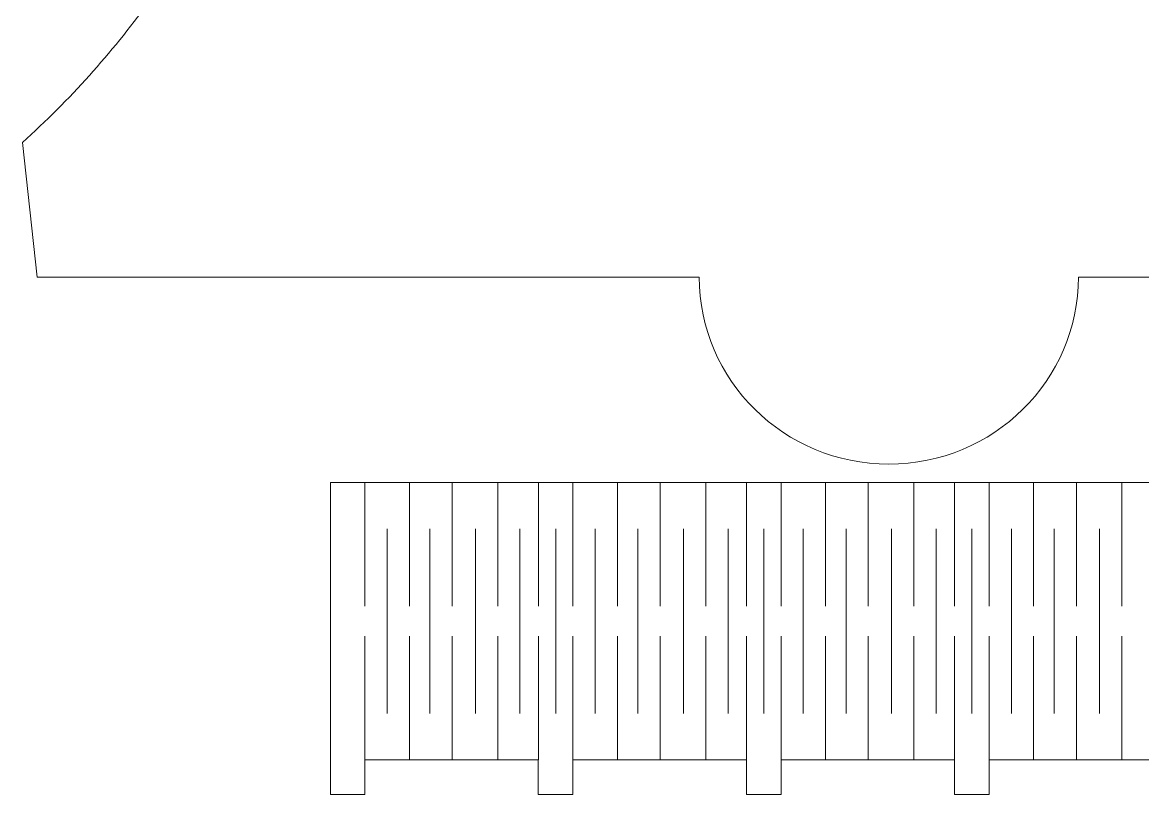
# Model space of a CAD drawing. Header units: millimetres. Extents: x -1983 to 1983, y -412 to 412.
# Drawn here: x 1358.1 to 1455, y -296.6 to -229.8 of the extents above; entities that cross this region are included whole.
import ezdxf

# ---------------------------------------------------------------- set-up
doc = ezdxf.new("R2010")
doc.units = ezdxf.units.MM
doc.header["$MEASUREMENT"] = 0
doc.layers.add('Camada 1', color=7, linetype='Continuous')

msp = doc.modelspace()

# ---------------------------------------------------------------- linework, layer by layer
at = {"layer": 'Camada 1', "color": 250, "lineweight": 20}
for points, knots in [([(1433.074, -108.0343), (1424.0816, -108.0343), (1416.7919, -115.226), (1416.7919, -124.0975), (1416.7919, -124.0975), (1416.7919, -125.5356), (1416.9846, -126.9291), (1417.3439, -128.2554), (1417.3439, -128.2554), (1410.0658, -130.6872), (1403.8304, -135.0171), (1398.0817, -141.4323), (1398.0817, -141.4323), (1394.6758, -145.233), (1391.9475, -149.5712), (1390.0643, -154.3727), (1390.0643, -154.3727), (1385.8129, -165.2129), (1387.9334, -174.5885), (1386.3295, -187.1946), (1386.3295, -187.1946), (1384.533, -201.3146), (1377.3757, -216.6625), (1368.9545, -228.1347), (1368.9545, -228.1347), (1365.7811, -232.4579), (1362.1938, -236.4984), (1358.074, -240.2083), (1358.074, -240.2083), (1358.074, -240.2083), (1359.3561, -251.8446), (1359.3561, -251.8446), (1359.3561, -251.8446), (1359.3561, -251.8446), (1416.6638, -251.8446), (1416.6638, -251.8446), (1416.6638, -251.8446), (1416.6638, -260.786), (1424.0109, -268.0343), (1433.074, -268.0343), (1433.074, -268.0343), (1442.1371, -268.0343), (1449.4842, -260.786), (1449.4842, -251.8446), (1449.4842, -251.8446), (1449.4842, -251.8446), (1506.7919, -251.8446), (1506.7919, -251.8446), (1506.7919, -251.8446), (1506.7919, -251.8446), (1508.074, -240.2083), (1508.074, -240.2083), (1508.074, -240.2083), (1503.9542, -236.4984), (1500.3669, -232.4579), (1497.1935, -228.1347), (1497.1935, -228.1347), (1488.7723, -216.6625), (1481.615, -201.3146), (1479.8185, -187.1946), (1479.8185, -187.1946), (1478.2146, -174.5885), (1480.3351, -165.2129), (1476.0837, -154.3727), (1476.0837, -154.3727), (1474.2005, -149.5712), (1471.4722, -145.233), (1468.0663, -141.4323), (1468.0663, -141.4323), (1462.3176, -135.0171), (1456.0822, -130.6872), (1448.8041, -128.2554), (1448.8041, -128.2554), (1449.1634, -126.9291), (1449.3561, -125.5356), (1449.3561, -124.0975), (1449.3561, -124.0975), (1449.3561, -115.226), (1442.0664, -108.0343), (1433.074, -108.0343)], [0, 0, 0, 0, 0.047619, 0.047619, 0.047619, 0.047619, 0.0952381, 0.0952381, 0.0952381, 0.0952381, 0.1428571, 0.1428571, 0.1428571, 0.1428571, 0.1904762, 0.1904762, 0.1904762, 0.1904762, 0.2380952, 0.2380952, 0.2380952, 0.2380952, 0.2857143, 0.2857143, 0.2857143, 0.2857143, 0.3333333, 0.3333333, 0.3333333, 0.3333333, 0.3809524, 0.3809524, 0.3809524, 0.3809524, 0.4285714, 0.4285714, 0.4285714, 0.4285714, 0.4761905, 0.4761905, 0.4761905, 0.4761905, 0.5238095, 0.5238095, 0.5238095, 0.5238095, 0.5714286, 0.5714286, 0.5714286, 0.5714286, 0.6190476, 0.6190476, 0.6190476, 0.6190476, 0.6666667, 0.6666667, 0.6666667, 0.6666667, 0.7142857, 0.7142857, 0.7142857, 0.7142857, 0.7619048, 0.7619048, 0.7619048, 0.7619048, 0.8095238, 0.8095238, 0.8095238, 0.8095238, 0.8571429, 0.8571429, 0.8571429, 0.8571429, 0.9047619, 0.9047619, 0.9047619, 0.9047619, 1, 1, 1, 1]), ([(1514.1628, -293.6349), (1514.1628, -293.6349), (1512.0128, -293.6349), (1512.0128, -293.6349), (1512.0128, -293.6349), (1512.0128, -293.6349), (1512.0128, -296.6349), (1512.0128, -296.6349), (1512.0128, -296.6349), (1512.0128, -296.6349), (1509.0128, -296.6349), (1509.0128, -296.6349), (1509.0128, -296.6349), (1509.0128, -296.6349), (1509.0128, -293.6349), (1509.0128, -293.6349), (1509.0128, -293.6349), (1509.0128, -293.6349), (1495.9628, -293.6349), (1495.9628, -293.6349), (1495.9628, -293.6349), (1495.9628, -293.6349), (1495.9628, -296.6349), (1495.9628, -296.6349), (1495.9628, -296.6349), (1495.9628, -296.6349), (1492.9628, -296.6349), (1492.9628, -296.6349), (1492.9628, -296.6349), (1492.9628, -296.6349), (1492.9628, -293.6349), (1492.9628, -293.6349), (1492.9628, -293.6349), (1492.9628, -293.6349), (1477.9128, -293.6349), (1477.9128, -293.6349), (1477.9128, -293.6349), (1477.9128, -293.6349), (1477.9128, -296.6349), (1477.9128, -296.6349), (1477.9128, -296.6349), (1477.9128, -296.6349), (1474.9128, -296.6349), (1474.9128, -296.6349), (1474.9128, -296.6349), (1474.9128, -296.6349), (1474.9128, -293.6349), (1474.9128, -293.6349), (1474.9128, -293.6349), (1474.9128, -293.6349), (1459.8228, -293.6349), (1459.8228, -293.6349), (1459.8228, -293.6349), (1459.8228, -293.6349), (1459.8228, -296.6349), (1459.8228, -296.6349), (1459.8228, -296.6349), (1459.8228, -296.6349), (1456.8228, -296.6349), (1456.8228, -296.6349), (1456.8228, -296.6349), (1456.8228, -296.6349), (1456.8228, -293.6349), (1456.8228, -293.6349), (1456.8228, -293.6349), (1456.8228, -293.6349), (1441.7728, -293.6349), (1441.7728, -293.6349), (1441.7728, -293.6349), (1441.7728, -293.6349), (1441.7728, -296.6349), (1441.7728, -296.6349), (1441.7728, -296.6349), (1441.7728, -296.6349), (1438.7728, -296.6349), (1438.7728, -296.6349), (1438.7728, -296.6349), (1438.7728, -296.6349), (1438.7728, -293.6349), (1438.7728, -293.6349), (1438.7728, -293.6349), (1438.7728, -293.6349), (1423.7528, -293.6349), (1423.7528, -293.6349), (1423.7528, -293.6349), (1423.7528, -293.6349), (1423.7528, -296.6349), (1423.7528, -296.6349), (1423.7528, -296.6349), (1423.7528, -296.6349), (1420.7528, -296.6349), (1420.7528, -296.6349), (1420.7528, -296.6349), (1420.7528, -296.6349), (1420.7528, -293.6349), (1420.7528, -293.6349), (1420.7528, -293.6349), (1420.7528, -293.6349), (1405.7328, -293.6349), (1405.7328, -293.6349), (1405.7328, -293.6349), (1405.7328, -293.6349), (1405.7328, -296.6349), (1405.7328, -296.6349), (1405.7328, -296.6349), (1405.7328, -296.6349), (1402.7328, -296.6349), (1402.7328, -296.6349), (1402.7328, -296.6349), (1402.7328, -296.6349), (1402.7328, -293.6349), (1402.7328, -293.6349), (1402.7328, -293.6349), (1402.7328, -293.6349), (1387.7228, -293.6349), (1387.7228, -293.6349), (1387.7228, -293.6349), (1387.7228, -293.6349), (1387.7228, -296.6349), (1387.7228, -296.6349), (1387.7228, -296.6349), (1382.1323, -296.6349), (1390.3233, -296.6349), (1384.7328, -296.6349), (1384.7328, -296.6349), (1384.7328, -296.6349), (1384.7328, -269.6349), (1384.7328, -269.6349), (1384.7328, -269.6349), (1433.8861, -269.6349), (1465.0095, -269.6349), (1514.1628, -269.6349), (1514.1628, -269.6349), (1514.1628, -269.6349), (1543.7216, -269.6349), (1543.7216, -269.6349), (1543.7216, -269.6349), (1592.8749, -269.6349), (1623.9983, -269.6349), (1673.1516, -269.6349), (1673.1516, -269.6349), (1673.1516, -269.6349), (1673.1516, -296.6349), (1673.1516, -296.6349), (1673.1516, -296.6349), (1667.5611, -296.6349), (1675.7521, -296.6349), (1670.1616, -296.6349), (1670.1616, -296.6349), (1670.1616, -296.6349), (1670.1616, -293.6349), (1670.1616, -293.6349), (1670.1616, -293.6349), (1670.1616, -293.6349), (1655.1516, -293.6349), (1655.1516, -293.6349), (1655.1516, -293.6349), (1655.1516, -293.6349), (1655.1516, -296.6349), (1655.1516, -296.6349), (1655.1516, -296.6349), (1655.1516, -296.6349), (1652.1516, -296.6349), (1652.1516, -296.6349), (1652.1516, -296.6349), (1652.1516, -296.6349), (1652.1516, -293.6349), (1652.1516, -293.6349), (1652.1516, -293.6349), (1652.1516, -293.6349), (1637.1316, -293.6349), (1637.1316, -293.6349), (1637.1316, -293.6349), (1637.1316, -293.6349), (1637.1316, -296.6349), (1637.1316, -296.6349), (1637.1316, -296.6349), (1637.1316, -296.6349), (1634.1316, -296.6349), (1634.1316, -296.6349), (1634.1316, -296.6349), (1634.1316, -296.6349), (1634.1316, -293.6349), (1634.1316, -293.6349), (1634.1316, -293.6349), (1634.1316, -293.6349), (1619.1116, -293.6349), (1619.1116, -293.6349), (1619.1116, -293.6349), (1619.1116, -293.6349), (1619.1116, -296.6349), (1619.1116, -296.6349), (1619.1116, -296.6349), (1619.1116, -296.6349), (1616.1116, -296.6349), (1616.1116, -296.6349), (1616.1116, -296.6349), (1616.1116, -296.6349), (1616.1116, -293.6349), (1616.1116, -293.6349), (1616.1116, -293.6349), (1616.1116, -293.6349), (1601.0616, -293.6349), (1601.0616, -293.6349), (1601.0616, -293.6349), (1601.0616, -293.6349), (1601.0616, -296.6349), (1601.0616, -296.6349), (1601.0616, -296.6349), (1601.0616, -296.6349), (1598.0616, -296.6349), (1598.0616, -296.6349), (1598.0616, -296.6349), (1598.0616, -296.6349), (1598.0616, -293.6349), (1598.0616, -293.6349), (1598.0616, -293.6349), (1598.0616, -293.6349), (1582.9716, -293.6349), (1582.9716, -293.6349), (1582.9716, -293.6349), (1582.9716, -293.6349), (1582.9716, -296.6349), (1582.9716, -296.6349), (1582.9716, -296.6349), (1582.9716, -296.6349), (1579.9716, -296.6349), (1579.9716, -296.6349), (1579.9716, -296.6349), (1579.9716, -296.6349), (1579.9716, -293.6349), (1579.9716, -293.6349), (1579.9716, -293.6349), (1579.9716, -293.6349), (1564.9216, -293.6349), (1564.9216, -293.6349), (1564.9216, -293.6349), (1564.9216, -293.6349), (1564.9216, -296.6349), (1564.9216, -296.6349), (1564.9216, -296.6349), (1564.9216, -296.6349), (1561.9216, -296.6349), (1561.9216, -296.6349), (1561.9216, -296.6349), (1561.9216, -296.6349), (1561.9216, -293.6349), (1561.9216, -293.6349), (1561.9216, -293.6349), (1561.9216, -293.6349), (1548.8716, -293.6349), (1548.8716, -293.6349), (1548.8716, -293.6349), (1548.8716, -293.6349), (1548.8716, -296.6349), (1548.8716, -296.6349), (1548.8716, -296.6349), (1548.8716, -296.6349), (1545.8716, -296.6349), (1545.8716, -296.6349), (1545.8716, -296.6349), (1545.8716, -296.6349), (1545.8716, -293.6349), (1545.8716, -293.6349), (1545.8716, -293.6349), (1545.8716, -293.6349), (1543.7216, -293.6349), (1543.7216, -293.6349), (1543.7216, -293.6349), (1543.7216, -293.6349), (1538.9422, -293.6349), (1538.9422, -293.6349), (1538.9422, -293.6349), (1538.9422, -293.6349), (1538.9422, -296.6349), (1538.9422, -296.6349), (1538.9422, -296.6349), (1538.9422, -296.6349), (1518.9422, -296.6349), (1518.9422, -296.6349), (1518.9422, -296.6349), (1518.9422, -296.6349), (1518.9422, -293.6349), (1518.9422, -293.6349), (1518.9422, -293.6349), (1518.9422, -293.6349), (1514.1628, -293.6349), (1514.1628, -293.6349)], [0, 0, 0, 0, 0.0136986, 0.0136986, 0.0136986, 0.0136986, 0.0273973, 0.0273973, 0.0273973, 0.0273973, 0.0410959, 0.0410959, 0.0410959, 0.0410959, 0.0547945, 0.0547945, 0.0547945, 0.0547945, 0.0684932, 0.0684932, 0.0684932, 0.0684932, 0.0821918, 0.0821918, 0.0821918, 0.0821918, 0.0958904, 0.0958904, 0.0958904, 0.0958904, 0.109589, 0.109589, 0.109589, 0.109589, 0.1232877, 0.1232877, 0.1232877, 0.1232877, 0.1369863, 0.1369863, 0.1369863, 0.1369863, 0.1506849, 0.1506849, 0.1506849, 0.1506849, 0.1643836, 0.1643836, 0.1643836, 0.1643836, 0.1780822, 0.1780822, 0.1780822, 0.1780822, 0.1917808, 0.1917808, 0.1917808, 0.1917808, 0.2054795, 0.2054795, 0.2054795, 0.2054795, 0.2191781, 0.2191781, 0.2191781, 0.2191781, 0.2328767, 0.2328767, 0.2328767, 0.2328767, 0.2465753, 0.2465753, 0.2465753, 0.2465753, 0.260274, 0.260274, 0.260274, 0.260274, 0.2739726, 0.2739726, 0.2739726, 0.2739726, 0.2876712, 0.2876712, 0.2876712, 0.2876712, 0.3013699, 0.3013699, 0.3013699, 0.3013699, 0.3150685, 0.3150685, 0.3150685, 0.3150685, 0.3287671, 0.3287671, 0.3287671, 0.3287671, 0.3424658, 0.3424658, 0.3424658, 0.3424658, 0.3561644, 0.3561644, 0.3561644, 0.3561644, 0.369863, 0.369863, 0.369863, 0.369863, 0.3835616, 0.3835616, 0.3835616, 0.3835616, 0.3972603, 0.3972603, 0.3972603, 0.3972603, 0.4109589, 0.4109589, 0.4109589, 0.4109589, 0.4246575, 0.4246575, 0.4246575, 0.4246575, 0.4383562, 0.4383562, 0.4383562, 0.4383562, 0.4520548, 0.4520548, 0.4520548, 0.4520548, 0.4657534, 0.4657534, 0.4657534, 0.4657534, 0.4794521, 0.4794521, 0.4794521, 0.4794521, 0.4931507, 0.4931507, 0.4931507, 0.4931507, 0.5068493, 0.5068493, 0.5068493, 0.5068493, 0.5205479, 0.5205479, 0.5205479, 0.5205479, 0.5342466, 0.5342466, 0.5342466, 0.5342466, 0.5479452, 0.5479452, 0.5479452, 0.5479452, 0.5616438, 0.5616438, 0.5616438, 0.5616438, 0.5753425, 0.5753425, 0.5753425, 0.5753425, 0.5890411, 0.5890411, 0.5890411, 0.5890411, 0.6027397, 0.6027397, 0.6027397, 0.6027397, 0.6164384, 0.6164384, 0.6164384, 0.6164384, 0.630137, 0.630137, 0.630137, 0.630137, 0.6438356, 0.6438356, 0.6438356, 0.6438356, 0.6575342, 0.6575342, 0.6575342, 0.6575342, 0.6712329, 0.6712329, 0.6712329, 0.6712329, 0.6849315, 0.6849315, 0.6849315, 0.6849315, 0.6986301, 0.6986301, 0.6986301, 0.6986301, 0.7123288, 0.7123288, 0.7123288, 0.7123288, 0.7260274, 0.7260274, 0.7260274, 0.7260274, 0.739726, 0.739726, 0.739726, 0.739726, 0.7534247, 0.7534247, 0.7534247, 0.7534247, 0.7671233, 0.7671233, 0.7671233, 0.7671233, 0.7808219, 0.7808219, 0.7808219, 0.7808219, 0.7945205, 0.7945205, 0.7945205, 0.7945205, 0.8082192, 0.8082192, 0.8082192, 0.8082192, 0.8219178, 0.8219178, 0.8219178, 0.8219178, 0.8356164, 0.8356164, 0.8356164, 0.8356164, 0.8493151, 0.8493151, 0.8493151, 0.8493151, 0.8630137, 0.8630137, 0.8630137, 0.8630137, 0.8767123, 0.8767123, 0.8767123, 0.8767123, 0.890411, 0.890411, 0.890411, 0.890411, 0.9041096, 0.9041096, 0.9041096, 0.9041096, 0.9178082, 0.9178082, 0.9178082, 0.9178082, 0.9315068, 0.9315068, 0.9315068, 0.9315068, 0.9452055, 0.9452055, 0.9452055, 0.9452055, 0.9589041, 0.9589041, 0.9589041, 0.9589041, 0.9726027, 0.9726027, 0.9726027, 0.9726027, 1, 1, 1, 1])]:
    msp.add_open_spline(points, degree=3, knots=knots, dxfattribs=at)
for points in [[(1387.7226, -280.3373), (1387.7226, -280.3373), (1387.7226, -269.6349), (1387.7226, -269.6349)], [(1391.5809, -280.3374), (1391.5809, -280.3374), (1391.5809, -269.6349), (1391.5809, -269.6349)], [(1395.2786, -280.3374), (1395.2786, -280.3374), (1395.2786, -269.6349), (1395.2786, -269.6349)], [(1399.2177, -280.3374), (1399.2177, -280.3374), (1399.2177, -269.6349), (1399.2177, -269.6349)], [(1402.7426, -280.3373), (1402.7426, -280.3373), (1402.7426, -269.6349), (1402.7426, -269.6349)], [(1405.7326, -280.3373), (1405.7326, -280.3373), (1405.7326, -269.6349), (1405.7326, -269.6349)], [(1409.5909, -280.3374), (1409.5909, -280.3374), (1409.5909, -269.6349), (1409.5909, -269.6349)], [(1413.2886, -280.3374), (1413.2886, -280.3374), (1413.2886, -269.6349), (1413.2886, -269.6349)], [(1417.2277, -280.3374), (1417.2277, -280.3374), (1417.2277, -269.6349), (1417.2277, -269.6349)], [(1420.7526, -280.3373), (1420.7526, -280.3373), (1420.7526, -269.6349), (1420.7526, -269.6349)], [(1423.7426, -280.3373), (1423.7426, -280.3373), (1423.7426, -269.6349), (1423.7426, -269.6349)], [(1427.6009, -280.3374), (1427.6009, -280.3374), (1427.6009, -269.6349), (1427.6009, -269.6349)], [(1431.2986, -280.3374), (1431.2986, -280.3374), (1431.2986, -269.6349), (1431.2986, -269.6349)], [(1435.2377, -280.3374), (1435.2377, -280.3374), (1435.2377, -269.6349), (1435.2377, -269.6349)], [(1438.7626, -280.3373), (1438.7626, -280.3373), (1438.7626, -269.6349), (1438.7626, -269.6349)], [(1441.7526, -280.3373), (1441.7526, -280.3373), (1441.7526, -269.6349), (1441.7526, -269.6349)], [(1445.6109, -280.3374), (1445.6109, -280.3374), (1445.6109, -269.6349), (1445.6109, -269.6349)], [(1449.3086, -280.3374), (1449.3086, -280.3374), (1449.3086, -269.6349), (1449.3086, -269.6349)], [(1453.2477, -280.3374), (1453.2477, -280.3374), (1453.2477, -269.6349), (1453.2477, -269.6349)], [(1389.6518, -280.3374), (1389.6518, -280.3374), (1389.6518, -273.6483), (1389.6518, -273.6483)], [(1393.3493, -280.3374), (1393.3493, -280.3374), (1393.3493, -273.6483), (1393.3493, -273.6483)], [(1397.2886, -280.3374), (1397.2886, -280.3374), (1397.2886, -273.6483), (1397.2886, -273.6483)], [(1401.147, -280.3374), (1401.147, -280.3374), (1401.147, -273.6483), (1401.147, -273.6483)], [(1404.2425, -280.3373), (1404.2425, -280.3373), (1404.2425, -273.6483), (1404.2425, -273.6483)], [(1407.6618, -280.3374), (1407.6618, -280.3374), (1407.6618, -273.6483), (1407.6618, -273.6483)], [(1411.3593, -280.3374), (1411.3593, -280.3374), (1411.3593, -273.6483), (1411.3593, -273.6483)], [(1415.2986, -280.3374), (1415.2986, -280.3374), (1415.2986, -273.6483), (1415.2986, -273.6483)], [(1419.157, -280.3374), (1419.157, -280.3374), (1419.157, -273.6483), (1419.157, -273.6483)], [(1422.2525, -280.3373), (1422.2525, -280.3373), (1422.2525, -273.6483), (1422.2525, -273.6483)], [(1425.6718, -280.3374), (1425.6718, -280.3374), (1425.6718, -273.6483), (1425.6718, -273.6483)], [(1429.3693, -280.3374), (1429.3693, -280.3374), (1429.3693, -273.6483), (1429.3693, -273.6483)], [(1433.3086, -280.3374), (1433.3086, -280.3374), (1433.3086, -273.6483), (1433.3086, -273.6483)], [(1437.167, -280.3374), (1437.167, -280.3374), (1437.167, -273.6483), (1437.167, -273.6483)], [(1440.2625, -280.3373), (1440.2625, -280.3373), (1440.2625, -273.6483), (1440.2625, -273.6483)], [(1443.6818, -280.3374), (1443.6818, -280.3374), (1443.6818, -273.6483), (1443.6818, -273.6483)], [(1447.3793, -280.3374), (1447.3793, -280.3374), (1447.3793, -273.6483), (1447.3793, -273.6483)], [(1451.3186, -280.3374), (1451.3186, -280.3374), (1451.3186, -273.6483), (1451.3186, -273.6483)], [(1389.6518, -280.3374), (1389.6518, -280.3374), (1389.6518, -281.635), (1389.6518, -281.635)], [(1393.3493, -280.3374), (1393.3493, -280.3374), (1393.3493, -281.635), (1393.3493, -281.635)], [(1397.2886, -280.3374), (1397.2886, -280.3374), (1397.2886, -281.635), (1397.2886, -281.635)], [(1401.147, -280.3374), (1401.147, -280.3374), (1401.147, -281.635), (1401.147, -281.635)], [(1404.2425, -280.3373), (1404.2425, -280.3373), (1404.2425, -281.635), (1404.2425, -281.635)], [(1407.6618, -280.3374), (1407.6618, -280.3374), (1407.6618, -281.635), (1407.6618, -281.635)], [(1411.3593, -280.3374), (1411.3593, -280.3374), (1411.3593, -281.635), (1411.3593, -281.635)], [(1415.2986, -280.3374), (1415.2986, -280.3374), (1415.2986, -281.635), (1415.2986, -281.635)], [(1419.157, -280.3374), (1419.157, -280.3374), (1419.157, -281.635), (1419.157, -281.635)], [(1422.2525, -280.3373), (1422.2525, -280.3373), (1422.2525, -281.635), (1422.2525, -281.635)], [(1425.6718, -280.3374), (1425.6718, -280.3374), (1425.6718, -281.635), (1425.6718, -281.635)], [(1429.3693, -280.3374), (1429.3693, -280.3374), (1429.3693, -281.635), (1429.3693, -281.635)], [(1433.3086, -280.3374), (1433.3086, -280.3374), (1433.3086, -281.635), (1433.3086, -281.635)], [(1437.167, -280.3374), (1437.167, -280.3374), (1437.167, -281.635), (1437.167, -281.635)], [(1440.2625, -280.3373), (1440.2625, -280.3373), (1440.2625, -281.635), (1440.2625, -281.635)], [(1443.6818, -280.3374), (1443.6818, -280.3374), (1443.6818, -281.635), (1443.6818, -281.635)], [(1447.3793, -280.3374), (1447.3793, -280.3374), (1447.3793, -281.635), (1447.3793, -281.635)], [(1451.3186, -280.3374), (1451.3186, -280.3374), (1451.3186, -281.635), (1451.3186, -281.635)], [(1389.6518, -282.9324), (1389.6518, -282.9324), (1389.6518, -281.635), (1389.6518, -281.635)], [(1393.3493, -282.9324), (1393.3493, -282.9324), (1393.3493, -281.635), (1393.3493, -281.635)], [(1397.2886, -282.9324), (1397.2886, -282.9324), (1397.2886, -281.635), (1397.2886, -281.635)], [(1401.147, -282.9324), (1401.147, -282.9324), (1401.147, -281.635), (1401.147, -281.635)], [(1404.2425, -282.9325), (1404.2425, -282.9325), (1404.2425, -281.635), (1404.2425, -281.635)], [(1407.6618, -282.9324), (1407.6618, -282.9324), (1407.6618, -281.635), (1407.6618, -281.635)], [(1411.3593, -282.9324), (1411.3593, -282.9324), (1411.3593, -281.635), (1411.3593, -281.635)], [(1415.2986, -282.9324), (1415.2986, -282.9324), (1415.2986, -281.635), (1415.2986, -281.635)], [(1419.157, -282.9324), (1419.157, -282.9324), (1419.157, -281.635), (1419.157, -281.635)], [(1422.2525, -282.9325), (1422.2525, -282.9325), (1422.2525, -281.635), (1422.2525, -281.635)], [(1425.6718, -282.9324), (1425.6718, -282.9324), (1425.6718, -281.635), (1425.6718, -281.635)], [(1429.3693, -282.9324), (1429.3693, -282.9324), (1429.3693, -281.635), (1429.3693, -281.635)], [(1433.3086, -282.9324), (1433.3086, -282.9324), (1433.3086, -281.635), (1433.3086, -281.635)], [(1437.167, -282.9324), (1437.167, -282.9324), (1437.167, -281.635), (1437.167, -281.635)], [(1440.2625, -282.9325), (1440.2625, -282.9325), (1440.2625, -281.635), (1440.2625, -281.635)], [(1443.6818, -282.9324), (1443.6818, -282.9324), (1443.6818, -281.635), (1443.6818, -281.635)], [(1447.3793, -282.9324), (1447.3793, -282.9324), (1447.3793, -281.635), (1447.3793, -281.635)], [(1451.3186, -282.9324), (1451.3186, -282.9324), (1451.3186, -281.635), (1451.3186, -281.635)], [(1387.7226, -282.9325), (1387.7226, -282.9325), (1387.7226, -293.6349), (1387.7226, -293.6349)], [(1389.6518, -282.9324), (1389.6518, -282.9324), (1389.6518, -289.6215), (1389.6518, -289.6215)], [(1391.5809, -282.9324), (1391.5809, -282.9324), (1391.5809, -293.6349), (1391.5809, -293.6349)], [(1393.3493, -282.9324), (1393.3493, -282.9324), (1393.3493, -289.6215), (1393.3493, -289.6215)], [(1395.2786, -282.9324), (1395.2786, -282.9324), (1395.2786, -293.6349), (1395.2786, -293.6349)], [(1397.2886, -282.9324), (1397.2886, -282.9324), (1397.2886, -289.6215), (1397.2886, -289.6215)], [(1399.2177, -282.9324), (1399.2177, -282.9324), (1399.2177, -293.6349), (1399.2177, -293.6349)], [(1401.147, -282.9324), (1401.147, -282.9324), (1401.147, -289.6215), (1401.147, -289.6215)], [(1402.7426, -282.9325), (1402.7426, -282.9325), (1402.7426, -293.6349), (1402.7426, -293.6349)], [(1404.2425, -282.9325), (1404.2425, -282.9325), (1404.2425, -289.6215), (1404.2425, -289.6215)], [(1405.7326, -282.9325), (1405.7326, -282.9325), (1405.7326, -293.6349), (1405.7326, -293.6349)], [(1407.6618, -282.9324), (1407.6618, -282.9324), (1407.6618, -289.6215), (1407.6618, -289.6215)], [(1409.5909, -282.9324), (1409.5909, -282.9324), (1409.5909, -293.6349), (1409.5909, -293.6349)], [(1411.3593, -282.9324), (1411.3593, -282.9324), (1411.3593, -289.6215), (1411.3593, -289.6215)], [(1413.2886, -282.9324), (1413.2886, -282.9324), (1413.2886, -293.6349), (1413.2886, -293.6349)], [(1415.2986, -282.9324), (1415.2986, -282.9324), (1415.2986, -289.6215), (1415.2986, -289.6215)], [(1417.2277, -282.9324), (1417.2277, -282.9324), (1417.2277, -293.6349), (1417.2277, -293.6349)], [(1419.157, -282.9324), (1419.157, -282.9324), (1419.157, -289.6215), (1419.157, -289.6215)], [(1420.7526, -282.9325), (1420.7526, -282.9325), (1420.7526, -293.6349), (1420.7526, -293.6349)], [(1422.2525, -282.9325), (1422.2525, -282.9325), (1422.2525, -289.6215), (1422.2525, -289.6215)], [(1423.7426, -282.9325), (1423.7426, -282.9325), (1423.7426, -293.6349), (1423.7426, -293.6349)], [(1425.6718, -282.9324), (1425.6718, -282.9324), (1425.6718, -289.6215), (1425.6718, -289.6215)], [(1427.6009, -282.9324), (1427.6009, -282.9324), (1427.6009, -293.6349), (1427.6009, -293.6349)], [(1429.3693, -282.9324), (1429.3693, -282.9324), (1429.3693, -289.6215), (1429.3693, -289.6215)], [(1431.2986, -282.9324), (1431.2986, -282.9324), (1431.2986, -293.6349), (1431.2986, -293.6349)], [(1433.3086, -282.9324), (1433.3086, -282.9324), (1433.3086, -289.6215), (1433.3086, -289.6215)], [(1435.2377, -282.9324), (1435.2377, -282.9324), (1435.2377, -293.6349), (1435.2377, -293.6349)], [(1437.167, -282.9324), (1437.167, -282.9324), (1437.167, -289.6215), (1437.167, -289.6215)], [(1438.7626, -282.9325), (1438.7626, -282.9325), (1438.7626, -293.6349), (1438.7626, -293.6349)], [(1440.2625, -282.9325), (1440.2625, -282.9325), (1440.2625, -289.6215), (1440.2625, -289.6215)], [(1441.7526, -282.9325), (1441.7526, -282.9325), (1441.7526, -293.6349), (1441.7526, -293.6349)], [(1443.6818, -282.9324), (1443.6818, -282.9324), (1443.6818, -289.6215), (1443.6818, -289.6215)], [(1445.6109, -282.9324), (1445.6109, -282.9324), (1445.6109, -293.6349), (1445.6109, -293.6349)], [(1447.3793, -282.9324), (1447.3793, -282.9324), (1447.3793, -289.6215), (1447.3793, -289.6215)], [(1449.3086, -282.9324), (1449.3086, -282.9324), (1449.3086, -293.6349), (1449.3086, -293.6349)], [(1451.3186, -282.9324), (1451.3186, -282.9324), (1451.3186, -289.6215), (1451.3186, -289.6215)], [(1453.2477, -282.9324), (1453.2477, -282.9324), (1453.2477, -293.6349), (1453.2477, -293.6349)]]:
    msp.add_open_spline(points, degree=3, dxfattribs=at)

doc.saveas('drawing.dxf')
